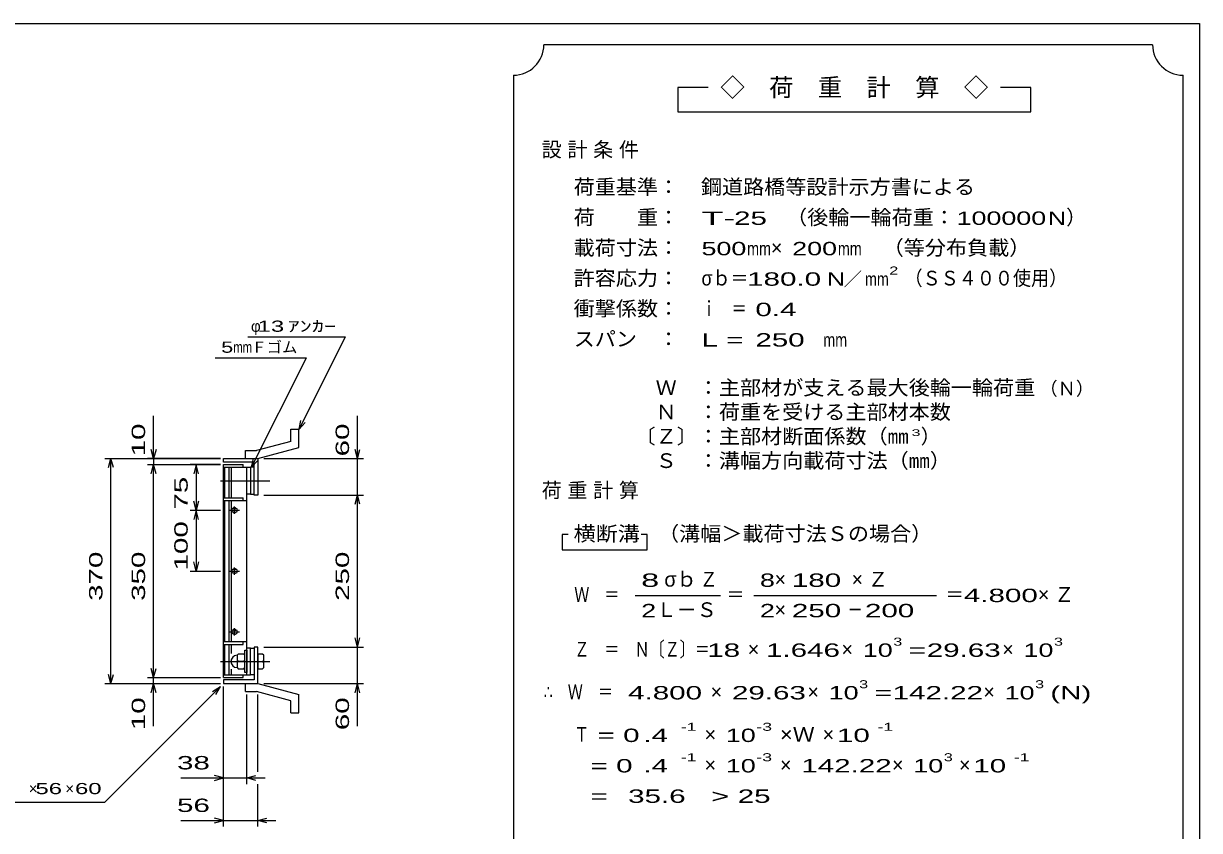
# Model space of a CAD drawing. Units: millimetres, scale not verified. Extents: x -1820 to 1731, y -1282 to 1054.
# Drawn here: x -201 to 1731, y -273 to 1054 of the extents above; entities that cross this region are included whole.
import ezdxf
from ezdxf.enums import TextEntityAlignment as Align

# ---------------------------------------------------------------- set-up
doc = ezdxf.new("R2010")
doc.units = ezdxf.units.MM
doc.header["$LTSCALE"] = 10
doc.linetypes.add('CHAIN', pattern=[18.5, 12, -1.5, 3.5, -1.5])
for name, color, linetype, lineweight in [('0_2', 150, 'Continuous', 25), ('16', 3, 'Continuous', 25), ('19', 6, 'Continuous', 25), ('22', 2, 'Continuous', 25)]:
    doc.layers.add(name, color=color, linetype=linetype, lineweight=lineweight)
doc.styles.add('ベクトル', font='')
doc.styles.get('ベクトル').set_extended_font_data('ベクトル')

msp = doc.modelspace()

# ---------------------------------------------------------------- linework, layer by layer
at = {"layer": '0_2'}
for p, q in [((-1729, 1053.5), (1731, 1053.5)), ((1731, 1053.5), (1731, -1146.5))]:
    msp.add_line(p, q, dxfattribs=at)
at = {"layer": '16'}
for p, q in [((128, 328.5), (160, 328.5)), ((128, 324), (128, 328.5)), ((160, 324), (160, 328.5)), ((128, 324), (160, 324)), ((128, -17), (128, 324)), ((128, 324), (166, 324)), ((130, 274), (130, 324)), ((137, 274), (137, 324)), ((141, 274), (141, 324)), ((166, -17), (166, 324)), ((166, 324), (172, 324)), ((172, 324), (172, 280)), ((178, 324), (172, 324)), ((178, 280), (178, 324)), ((128, 269.5), (128, 274)), ((128, 274), (160, 274)), ((160, 269.5), (160, 274)), ((172, 280), (166, 280)), ((172, 280), (178, 280)), ((128, 269.5), (166, 269.5)), ((130, 37.5), (130, 269.5)), ((137, 37.5), (137, 269.5)), ((138, 253.5), (154, 253.5)), ((141, 37.5), (141, 269.5)), ((144, 256.5), (148, 256.5)), ((146, 247.5), (146, 259.5)), ((144, 250.5), (148, 250.5)), ((144, 156.5), (148, 156.5)), ((146, 147.5), (146, 159.5)), ((138, 153.5), (154, 153.5)), ((144, 150.5), (148, 150.5)), ((146, 47.5), (146, 59.5)), ((138, 53.5), (154, 53.5)), ((144, 56.5), (148, 56.5)), ((144, 50.5), (148, 50.5)), ((128, 33), (128, 37.5)), ((128, 37.5), (166, 37.5)), ((128, 33), (160, 33)), ((130, -17), (130, 33)), ((137, -17), (137, 33)), ((141, 18), (141, 33)), ((160, 33), (160, 37.5)), ((163, -13.5), (163, 23.5)), ((163, 23.5), (166, 23.5)), ((172, 27), (166, 27)), ((166, 23.5), (166, -13.5)), ((172, -17), (172, 27)), ((172, 27), (178, 27)), ((178, 27), (178, -17)), ((152, 17), (150, 15)), ((150, 15), (150, -5)), ((150, 7), (152, 5)), ((152, 5), (150, 3)), ((161, 17), (152, 17)), ((161, 5), (152, 5)), ((163, 15), (161, 17)), ((161, 5), (163, 7)), ((163, 3), (161, 5)), ((128, -17), (160, -17)), ((128, -21.5), (128, -17)), ((128, -17), (166, -17)), ((141, -17), (141, -7.5)), ((150, -5), (152, -7)), ((152, -7), (161, -7)), ((160, -21.5), (160, -17)), ((161, -7), (163, -5)), ((166, -13.5), (163, -13.5)), ((166, -17), (172, -17)), ((178, -17), (172, -17)), ((128, -21.5), (160, -21.5))]:
    msp.add_line(p, q, dxfattribs=at)
at = {"layer": '16', "linetype": 'CHAIN'}
for p, q in [((123, 302), (204, 302)), ((123, 5), (204, 5))]:
    msp.add_line(p, q, dxfattribs=at)
at = {"layer": '16'}
for centre, radius, start, end in [((144, 253.5), 3, 90, 270), ((146, 253.5), 4, 46.6, 133.4), ((148, 253.5), 3, 270, 90), ((146, 253.5), 4, 226.6, 313.4), ((144, 153.5), 3, 90, 270), ((146, 153.5), 4, 46.6, 133.4), ((148, 153.5), 3, 270, 90), ((146, 153.5), 4, 226.6, 313.4), ((144, 53.5), 3, 90, 270), ((146, 53.5), 4, 46.6, 133.4), ((146, 53.5), 4, 226.6, 313.4), ((148, 53.5), 3, 270, 90), ((150, 5), 10, 90, 270)]:
    msp.add_arc(centre, radius, start, end, dxfattribs=at)
at = {"layer": '19'}
for p, q in [((238.61, 386.62), (251.61, 386.62)), ((238.61, 366.6), (238.61, 386.62)), ((251.61, 356.62), (251.61, 386.62)), ((163.99, 351.51), (182.28, 351.51)), ((163.99, 338.51), (163.99, 351.51)), ((238.61, 366.6), (182.28, 351.51)), ((184, 338.5), (251.61, 356.62)), ((128, 332.5), (128, 338.5)), ((128, 338.5), (184, 338.5)), ((178, 332.5), (128, 332.5)), ((164, 338.5), (184, 338.5)), ((178, 278.5), (178, 332.5)), ((184, 338.5), (184, 278.5)), ((184, 278.5), (178, 278.5)), ((184, 28.5), (178, 28.5)), ((178, 28.5), (178, -25.5)), ((184, -31.5), (184, 28.5)), ((192, 17), (184, 17)), ((184, 17), (184, -7)), ((184, 5), (192, 5)), ((194, 15), (192, 17)), ((194, 7), (192, 5)), ((192, 5), (194, 3)), ((194, -5), (194, 15)), ((184, -7), (192, -7)), ((192, -7), (194, -5)), ((128, -25.5), (128, -31.5)), ((178, -25.5), (128, -25.5)), ((128, -31.5), (184, -31.5)), ((163.99, -44.51), (163.99, -31.51)), ((164, -31.5), (184, -31.5)), ((184, -31.5), (251.61, -49.62)), ((163.99, -44.51), (182.28, -44.51)), ((238.61, -59.6), (182.28, -44.51)), ((251.61, -79.62), (251.61, -49.62)), ((238.61, -79.62), (238.61, -59.6)), ((238.61, -79.62), (251.61, -79.62))]:
    msp.add_line(p, q, dxfattribs=at)
at = {"layer": '22', "color": 4}
for p, q in [((1654, 1018.5), (654, 1018.5)), ((604, 968.5), (604, -581.5)), ((1704, -581.5), (1704, 968.5)), ((924, 948.5), (874, 948.5)), ((874, 948.5), (874, 908.5)), ((1454, 948.5), (1404, 948.5)), ((1454, 908.5), (1454, 948.5)), ((874, 908.5), (1454, 908.5)), ((168, 538.5), (328, 538.5)), ((252, 386.5), (328, 538.5)), ((114, 504), (264, 504)), ((174, 324), (264, 504)), ((13, 338.5), (13, 408.5)), ((348, 338.5), (348, 408.5)), ((252, 386.5), (255, 401.1)), ((252, 386.5), (262, 397.5)), ((13, 338.5), (9, 353.5)), ((17, 353.5), (13, 338.5)), ((348, 338.5), (344, 353.5)), ((348, 338.5), (352, 353.5)), ((-67, 338.5), (123, 338.5)), ((-61, 323.5), (-57, 338.5)), ((-53, 323.5), (-57, 338.5)), ((-57, -31.5), (-57, 338.5)), ((123, 338.5), (3, 338.5)), ((3, 328.5), (123, 328.5)), ((9, 313.5), (13, 328.5)), ((13, 338.5), (13, 328.5)), ((17, 313.5), (13, 328.5)), ((13, -21.5), (13, 328.5)), ((123, 328.5), (73, 328.5)), ((83, 328.5), (79, 313.5)), ((87, 313.5), (83, 328.5)), ((83, 328.5), (83, 253.5)), ((174, 324), (177, 338.6)), ((174, 324), (184, 335)), ((194, 338.5), (358, 338.5)), ((348, 278.5), (348, 338.5)), ((194, 278.5), (358, 278.5)), ((344, 263.5), (348, 278.5)), ((352, 263.5), (348, 278.5)), ((348, 28.5), (348, 278.5)), ((73, 253.5), (123, 253.5)), ((83, 253.5), (79, 268.5)), ((83, 253.5), (79, 238.5)), ((87, 268.5), (83, 253.5)), ((87, 238.5), (83, 253.5)), ((83, 253.5), (83, 153.5)), ((694, 213.5), (684, 213.5)), ((684, 213.5), (684, 188.5)), ((824, 213.5), (814, 213.5)), ((824, 188.5), (824, 213.5)), ((684, 188.5), (824, 188.5)), ((83, 153.5), (79, 168.5)), ((87, 168.5), (83, 153.5)), ((73, 153.5), (123, 153.5)), ((804, 113.5), (944, 113.5)), ((999, 113.5), (1299, 113.5)), ((348, 28.5), (344, 43.5)), ((348, 28.5), (352, 43.5)), ((194, 28.5), (358, 28.5)), ((348, -31.5), (348, 28.5)), ((-57, -31.5), (-61, -16.5)), ((-57, -31.5), (-53, -16.5)), ((13, -21.5), (9, -6.5)), ((13, -21.5), (17, -6.5)), ((-67, -31.5), (123, -31.5)), ((-67, -226.5), (123, -36.5)), ((3, -21.5), (123, -21.5)), ((3, -31.5), (123, -31.5)), ((9, -46.5), (13, -31.5)), ((13, -31.5), (13, -21.5)), ((17, -46.5), (13, -31.5)), ((13, -101.5), (13, -31.5)), ((110, -44.5), (123, -36.5)), ((115, -49.5), (123, -36.5)), ((128, -196.5), (128, -36.5)), ((128, -266.5), (128, -36.5)), ((194, -31.5), (358, -31.5)), ((344, -46.5), (348, -31.5)), ((352, -46.5), (348, -31.5)), ((348, -101.5), (348, -31.5)), ((166, -196.5), (166, -49.5)), ((184, -176.5), (184, -49.5)), ((58, -186.5), (128, -186.5)), ((128, -186.5), (113, -182.5)), ((113, -190.5), (128, -186.5)), ((128, -186.5), (166, -186.5)), ((166, -186.5), (181, -182.5)), ((181, -190.5), (166, -186.5)), ((166, -186.5), (196, -186.5)), ((184, -266.5), (184, -196.5)), ((-267, -226.5), (-67, -226.5)), ((58, -256.5), (128, -256.5)), ((128, -256.5), (113, -252.5)), ((113, -260.5), (128, -256.5)), ((128, -256.5), (184, -256.5)), ((184, -256.5), (199, -252.5)), ((199, -260.5), (184, -256.5)), ((184, -256.5), (214, -256.5))]:
    msp.add_line(p, q, dxfattribs=at)
for centre, start, end in [((604, 1018.5), 270, 0), ((1704, 1018.5), 180, 270)]:
    msp.add_arc(centre, 50, start, end, dxfattribs=at)

# ---------------------------------------------------------------- texts
at = {"layer": '22', "style": 'ベクトル'}
for s, height, p in [('◇\u3000荷\u3000重\u3000計\u3000算\u3000◇', 29.33, (944, 948.5)), ('）', 24.19, (1512, 735)), ('×', 24.19, (1027, 685)), ('／', 21.99, (1146.5, 633.5)), ('φ', 18.33, (173, 556)), ('Ｆゴム', 18.33, (174, 521.5)), ('（Ｎ）', 21.99, (1468, 453.5)), ('）', 24.19, (1273, 375)), ('σｂ', 24.19, (852, 140)), ('×', 24.19, (1033, 140)), ('Ｌ－Ｓ', 24.19, (839, 90)), ('×', 24.19, (1033, 90)), ('×', 24.19, (989, 25)), ('×', 24.19, (1143, 25)), ('×', 24.19, (1407, 25)), ('×', 24.19, (928, -45)), ('×', 24.19, (1087, -45)), ('×', 24.19, (1376, -45)), ('×', 24.19, (918, -115)), ('×', 24.19, (1112, -115)), ('×', 24.19, (918, -165)), ('×', 24.19, (1042, -165)), ('×', 24.19, (1226, -165)), ('×', 24.19, (1336, -165)), ('×', 18.33, (-192, -204)), ('×', 18.33, (-132, -204))]:
    msp.add_text(s, height=height, dxfattribs=at).set_placement(p, align=Align.MIDDLE_LEFT)
for s, height, width, p in [('荷重基準：\u3000', 24.19, 1.05, (703, 785)), ('鋼道路橋等設計示方書による', 24.19, 1.05, (912, 785)), ('荷\u3000\u3000重：\u3000', 24.19, 1.05, (703, 735)), ('T-', 21.99, 2, (913, 733.5)), (' 25 ', 21.99, 1.65, (953, 733.5)), ('（後輪一輪荷重：', 24.19, 1.05, (1052, 735)), ('100000', 21.99, 1.5, (1332, 733.5)), ('N', 21.99, 1.4, (1482, 733.5)), ('載荷寸法：\u3000', 24.19, 1.05, (703, 685)), ('\u3000（等分布負載）', 24.19, 1.05, (1176, 685)), ('500', 21.99, 1.5, (913, 683.5)), ('mm', 21.99, 0.8, (988, 683.5)), ('200', 21.99, 1.5, (1062, 683.5)), ('mm', 21.99, 0.8, (1137, 683.5)), ('許容応力：\u3000', 24.19, 1.05, (703, 635)), ('σｂ＝', 24.19, 0.9, (913, 635)), ('180.0', 21.99, 1.65, (988, 633.5)), ('N', 21.99, 1.4, (1119, 633.5)), ('mm', 21.99, 0.8, (1181.5, 633.5)), ('2', 13.2, 1.5, (1221.5, 647.5)), ('（ＳＳ４００使用）', 24.19, 0.9, (1246.5, 635)), ('衝撃係数：\u3000', 24.19, 1.05, (703, 585)), ('ｉ\u3000＝', 24.19, 0.75, (913, 585)), (' 0.4', 21.99, 1.65, (988, 583.5)), (' 13 ', 18.33, 1.6, (173, 556)), ('ｱﾝｶｰ', 18.33, 1.6, (233, 556)), ('スパン\u3000：\u3000', 24.19, 1.05, (703, 535)), ('L =', 21.99, 1.65, (913, 533.5)), (' 250 ', 21.99, 1.65, (988, 533.5)), ('5', 18.33, 1.45, (124, 521.5)), ('mm', 18.33, 0.75, (144, 521.5)), ('mm', 21.99, 0.8, (1113, 533.5)), ('\u3000Ｗ\u3000：主部材が支える最大後輪一輪荷重', 24.19, 1.05, (803, 455)), ('\u3000Ｎ\u3000：荷重を受ける主部材本数', 24.19, 1.05, (803, 415)), ('〔Ｚ〕：主部材断面係数（㎜', 24.19, 1.05, (803, 375)), ('3', 11, 1.8, (1258, 381)), ('\u3000Ｓ\u3000：溝幅方向載荷寸法（㎜）', 24.19, 1.05, (803, 335)), ('横断溝', 24.19, 1.1, (703, 215)), ('\u3000（溝幅＞載荷寸法Ｓの場合）', 24.19, 1.05, (807, 215)), ('8', 21.99, 1.8, (814, 138.5)), ('Ｚ', 24.19, 0.9, (910, 140)), ('8', 21.99, 1.5, (1009, 138.5)), (' 180 ', 21.99, 1.65, (1048, 138.5)), ('Ｗ\u3000＝', 24.19, 0.75, (704, 115)), ('＝', 24.19, 0.9, (954, 115)), ('＝', 24.19, 0.9, (1314, 115)), ('4.800', 21.99, 1.65, (1344, 113.5)), ('2', 21.99, 1.5, (814, 88.5)), ('2', 21.99, 1.5, (1009, 88.5)), (' 250 ', 21.99, 1.65, (1048, 88.5)), (' 200 ', 21.99, 1.65, (1168, 88.5)), ('－', 24.19, 0.75, (1153, 90)), ('Ｚ\u3000＝\u3000Ｎ〔Ｚ〕＝', 24.19, 0.75, (704, 25)), ('3', 13.2, 1.5, (1228, 37.5)), ('3', 13.2, 1.5, (1492, 37.5)), (' 18 ', 21.99, 1.65, (909, 23.5)), ('1.646', 21.99, 1.65, (1019, 23.5)), ('10', 21.99, 1.5, (1178, 23.5)), ('=', 21.99, 1.7, (1253, 23.5)), ('29.63', 21.99, 1.65, (1283, 23.5)), ('10', 21.99, 1.5, (1442, 23.5)), ('∴\u3000Ｗ\u3000＝', 24.19, 0.75, (654, -45)), (' 4.800', 21.99, 1.65, (779, -46.5)), ('29.63', 21.99, 1.65, (963, -46.5)), ('10', 21.99, 1.5, (1122, -46.5)), ('3', 13.2, 1.5, (1172, -32.5)), ('142.22', 21.99, 1.65, (1227, -46.5)), ('10', 21.99, 1.5, (1411, -46.5)), ('3', 13.2, 1.5, (1461, -32.5)), ('(N)', 21.99, 1.65, (1486, -46.5)), ('=', 21.99, 1.7, (1197, -46.5)), ('-1', 13.2, 1.65, (879, -102.5)), ('-3', 13.2, 1.65, (1003, -102.5)), ('-1', 13.2, 1.65, (1202, -102.5)), ('Ｔ', 24.19, 0.75, (704, -115)), (' = 0', 21.99, 1.65, (729, -116.5)), (' .4 ', 21.99, 1.65, (804, -116.5)), ('10', 21.99, 1.5, (953, -116.5)), ('×Ｗ', 24.19, 1.1, (1042, -115)), (' 10 ', 21.99, 1.65, (1122, -116.5)), (' 38 ', 21.99, 1.65, (38, -161.5)), ('-1', 13.2, 1.65, (879, -152.5)), ('-3', 13.2, 1.65, (1003, -152.5)), ('3', 13.2, 1.5, (1311, -152.5)), ('-1', 13.2, 1.65, (1426, -152.5)), ('  = 0', 21.99, 1.65, (704, -166.5)), (' .4 ', 21.99, 1.65, (804, -166.5)), ('10', 21.99, 1.5, (953, -166.5)), ('142.22', 21.99, 1.65, (1077, -166.5)), ('10', 21.99, 1.5, (1261, -166.5)), (' 10 ', 21.99, 1.65, (1346, -166.5)), (' 56 ', 18.33, 1.6, (-192, -204)), (' 60 ', 18.33, 1.6, (-127, -204)), ('  =', 21.99, 1.65, (704, -216.5)), (' 35.6', 21.99, 1.65, (779, -216.5)), ('>', 21.99, 1.7, (929, -216.5)), (' 25 ', 21.99, 1.65, (959, -216.5)), (' 56 ', 21.99, 1.65, (38, -231.5))]:
    msp.add_text(s, height=height, dxfattribs=dict(at, width=width)).set_placement(p, align=Align.MIDDLE_LEFT)
at = {"layer": '22', "style": 'ベクトル', "width": 1.65}
for s, p in [(' 10 ', (-12, 328.5)), (' 60 ', (323, 328.5)), (' 75 ', (58, 241)), (' 100 ', (58, 141)), (' 370 ', (-82, 91)), (' 350 ', (-12, 91)), (' 250 ', (323, 91)), (' 10 ', (-12, -121.5)), (' 60 ', (323, -121.5))]:
    msp.add_text(s, height=21.99, rotation=90, dxfattribs=at).set_placement(p, align=Align.MIDDLE_LEFT)
at = {"layer": '22', "char_height": 24.19, "attachment_point": 4, "style": 'ベクトル'}
for s, insert in [('\\T1.28;設計条件', (650.5, 845)), ('\\T1.28;荷重計算', (650.5, 285)), ('\\T1.42;×Ｚ', (1159.5, 140)), ('\\T1.42;×Ｚ', (1465.5, 115))]:
    msp.add_mtext(s, dxfattribs=dict(at, insert=insert))

doc.saveas('drawing.dxf')
